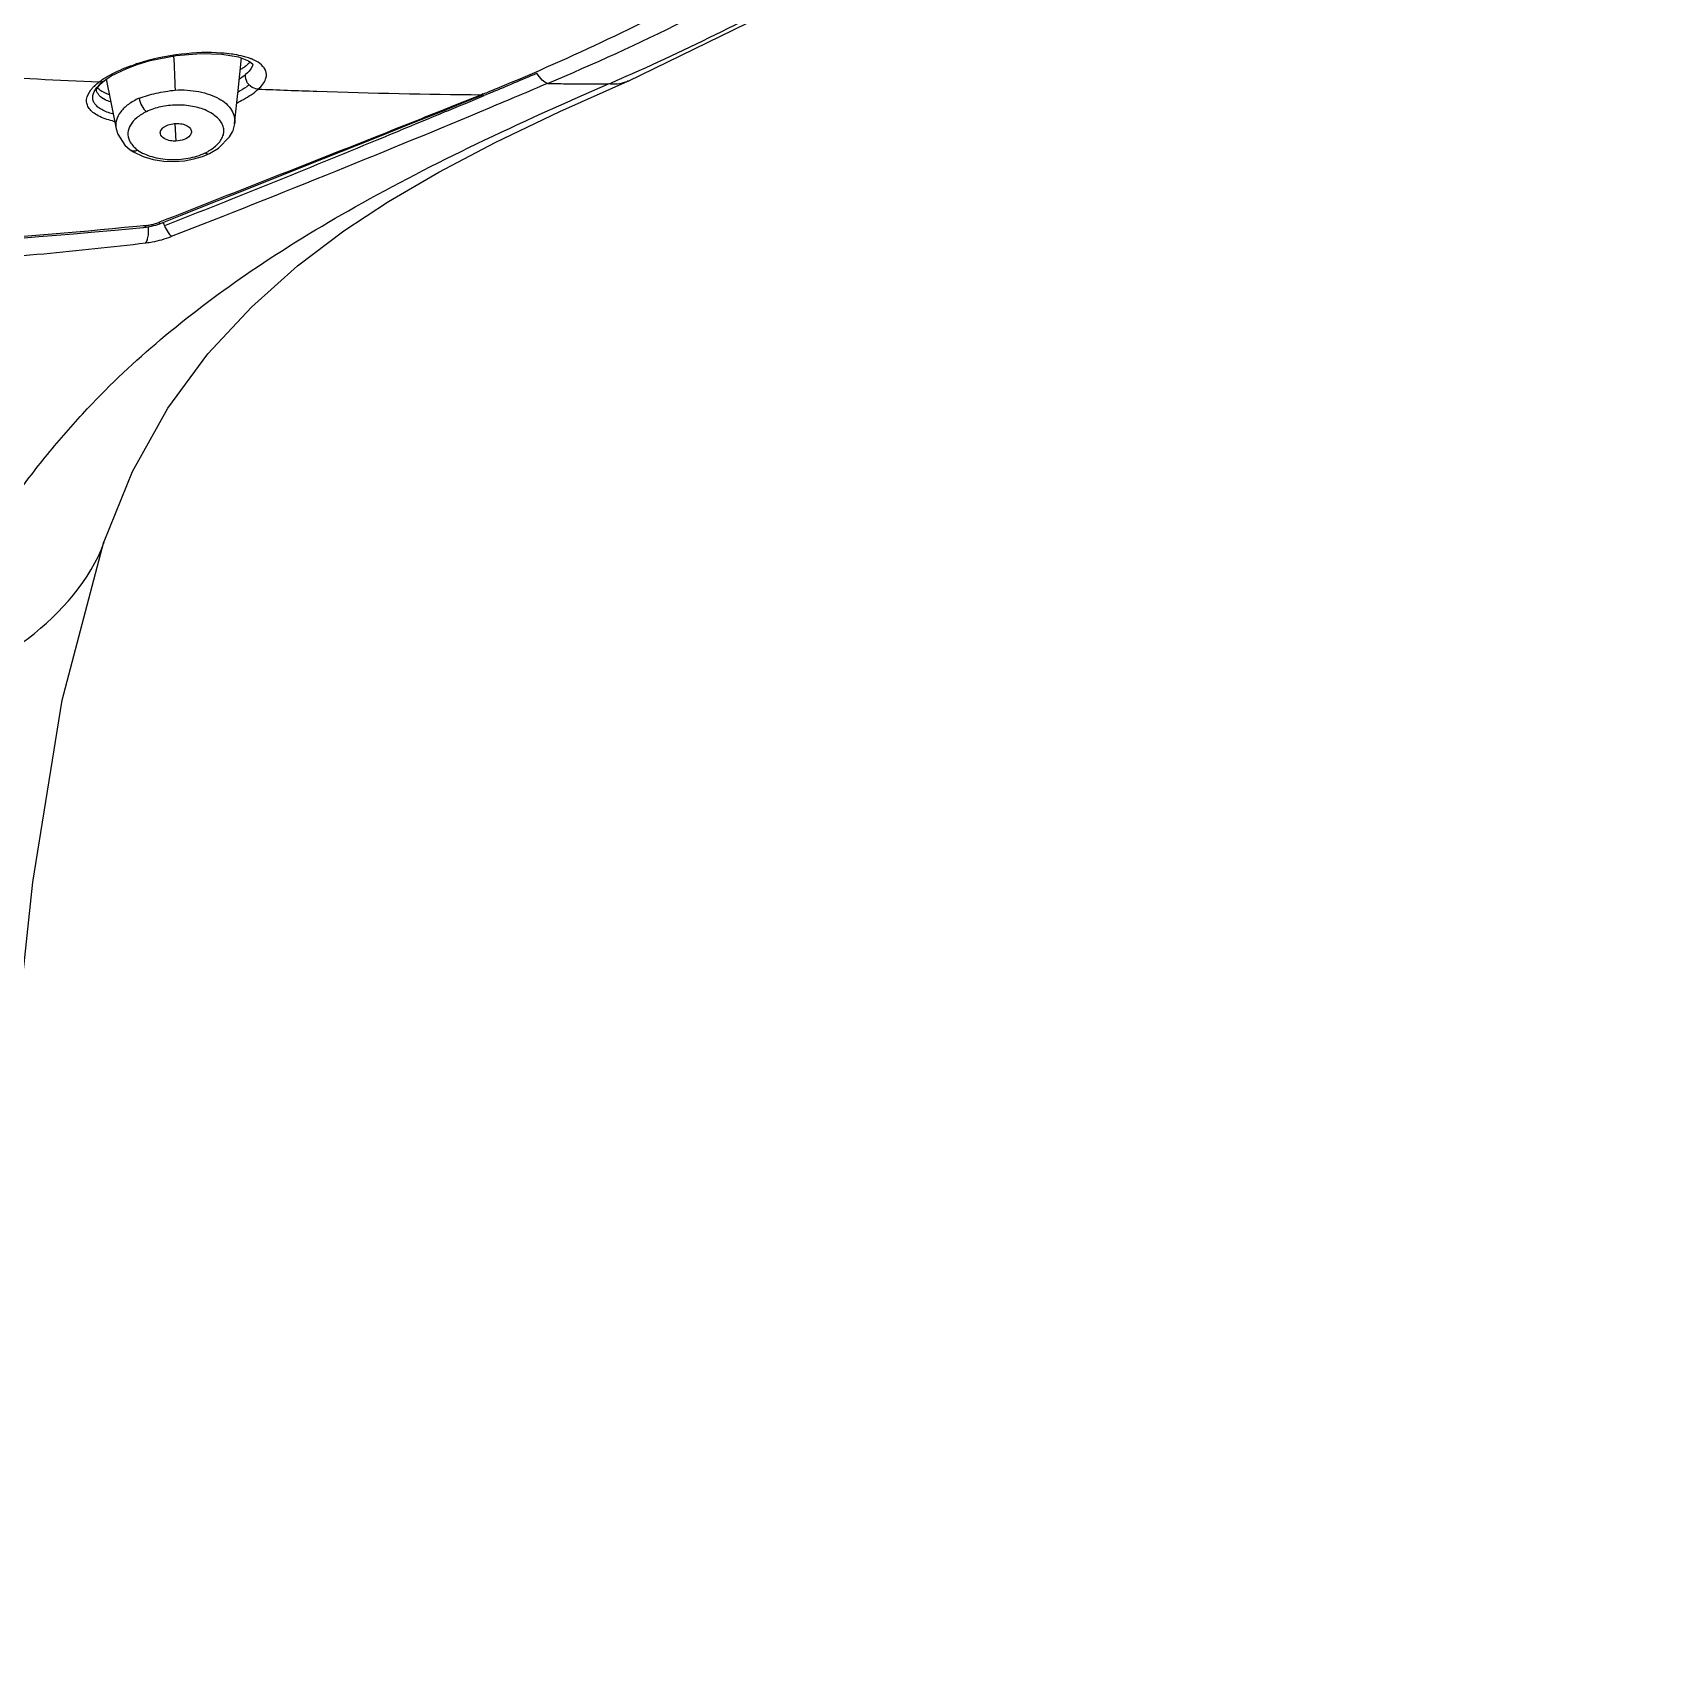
# Model space of a CAD drawing. Extents: x 0 to 1693, y 0 to 1240.
# Drawn here: x 810.4 to 852.19, y 546.67 to 588.23 of the extents above; entities that cross this region are included whole.
import ezdxf

# ---------------------------------------------------------------- set-up
doc = ezdxf.new("R2010")
doc.units = 0
doc.header["$LTSCALE"] = 40
doc.header["$MEASUREMENT"] = 0
doc.layers.add('DEF_LAYER_ASSEM_MEMBER', color=7, linetype='CONTINUOUS')

msp = doc.modelspace()

# ---------------------------------------------------------------- linework, layer by layer
at = {"layer": 'DEF_LAYER_ASSEM_MEMBER', "color": 7, "linetype": 'Continuous'}
for p, q in [((812.416, 587.118), (812.814, 587.314)), ((812.814, 587.314), (813.086, 587.414)), ((816.051, 587.423), (816.051, 587.423)), ((812.127, 586.899), (812.242, 587)), ((812.242, 587), (812.244, 587.002)), ((812.244, 587.002), (812.416, 587.118)), ((823.94, 586.204), (825.69, 586.983)), ((825.695, 586.985), (825.69, 586.983)), ((812.041, 586.748), (812.04, 586.751)), ((820.186, 585.92), (820.971, 586.235)), ((815.587, 585.885), (815.531, 585.685)), ((817.42, 584.816), (819.229, 585.538)), ((819.229, 585.538), (820.186, 585.92)), ((812.907, 585.225), (812.988, 585.172)), ((812.907, 585.225), (812.907, 585.224)), ((812.988, 585.172), (813.235, 585.053)), ((814.764, 585.05), (814.946, 585.125)), ((814.944, 585.124), (814.946, 585.125)), ((814.543, 584.986), (814.764, 585.05)), ((810.557, 582.991), (811.012, 583.029)), ((811.012, 583.029), (811.448, 583.066)), ((811.448, 583.066), (812, 583.114)), ((812, 583.114), (812.507, 583.16)), ((812.507, 583.16), (813.245, 583.229)), ((813.613, 583.304), (813.666, 583.323)), ((813.666, 583.323), (813.686, 583.331)), ((810.083, 582.953), (810.557, 582.991)), ((812.234, 575.149), (812.238, 575.16))]:
    msp.add_line(p, q, dxfattribs=at)
at = {"layer": 'DEF_LAYER_ASSEM_MEMBER', "color": 9, "linetype": 'Continuous'}
for p, q in [((813.084, 587.414), (813.045, 587.421)), ((813.086, 587.414), (813.084, 587.414)), ((812.224, 586.988), (812.242, 587)), ((821.925, 586.637), (821.25, 586.367)), ((821.975, 586.657), (821.925, 586.637)), ((821.982, 586.64), (821.925, 586.637)), ((821.982, 586.64), (821.982, 586.64)), ((822.139, 586.677), (821.994, 586.615)), ((822.204, 586.704), (822.139, 586.677)), ((820.964, 586.252), (820.917, 586.233)), ((820.971, 586.235), (820.917, 586.233)), ((821.25, 586.367), (820.964, 586.252)), ((821.038, 586.215), (820.989, 586.195)), ((814.054, 585.897), (814.078, 585.445)), ((813.24, 583.27), (813.073, 583.253)), ((813.315, 583.277), (813.24, 583.27)), ((813.671, 583.368), (813.638, 583.355)), ((813.638, 583.355), (813.686, 583.331))]:
    msp.add_line(p, q, dxfattribs=at)
at = {"layer": 'DEF_LAYER_ASSEM_MEMBER', "color": 7, "linetype": 'Continuous'}
for points in [[(825.695, 586.985), (831.122, 589.635), (835.999, 592.64), (840.175, 595.863), (843.762, 599.331), (846.725, 602.979), (849.065, 606.786), (850.785, 610.781), (851.843, 614.945), (852.19, 619.099)], [(813.084, 587.414), (813.418, 587.512), (814.084, 587.641), (814.723, 587.697), (815.261, 587.68), (815.688, 587.61), (815.947, 587.511), (816.046, 587.431), (816.05, 587.425)], [(815.588, 585.887), (815.676, 586.745), (815.762, 587.581)], [(812.041, 586.751), (812.045, 586.784), (812.127, 586.899)], [(812.29, 587.033), (812.407, 586.449), (812.543, 585.757)], [(820.972, 586.235), (821.297, 586.365), (821.982, 586.64)], [(812.238, 575.16), (812.964, 576.954), (813.871, 578.582), (814.897, 579.979), (816.018, 581.182), (817.201, 582.237), (818.394, 583.14), (819.537, 583.892), (820.833, 584.648), (822.276, 585.407), (823.94, 586.204)], [(812.544, 585.757), (812.585, 585.619), (812.771, 585.341), (812.907, 585.225)], [(814.944, 585.124), (815.17, 585.261), (815.458, 585.558), (815.53, 585.684)], [(813.235, 585.053), (813.495, 584.975), (813.765, 584.932), (814.035, 584.921), (814.296, 584.941), (814.543, 584.986)], [(813.687, 583.331), (814.195, 583.533), (814.943, 583.83), (815.732, 584.144), (817.42, 584.816)], [(813.244, 583.229), (813.269, 583.232), (813.311, 583.237), (813.357, 583.244)], [(813.357, 583.244), (813.405, 583.252), (813.455, 583.262)], [(813.455, 583.262), (813.507, 583.274), (813.56, 583.288), (813.613, 583.304)], [(806.685, 482.638), (806.779, 487.578), (806.95, 495.129), (807.149, 502.524), (807.371, 509.75), (807.614, 516.809), (807.875, 523.758), (808.152, 530.572), (808.439, 537.117), (808.734, 543.401), (809.048, 549.558), (809.412, 555.515), (809.85, 561.165), (810.406, 566.405), (811.158, 571.088), (812.231, 575.149)]]:
    msp.add_lwpolyline(points, dxfattribs=at)
at = {"layer": 'DEF_LAYER_ASSEM_MEMBER', "color": 9, "linetype": 'Continuous'}
for centre, radius, start, end in [((800.094, 640.812), 58.408, 292.38865, 298.49531), ((534.461, 574.997), 279.854, 2.40852, 2.58757), ((814.658, 582.573), 5.11, 108.0179, 108.3933), ((815.577, 586.456), 1.184, 64.2697, 67.1783), ((812.779, 586.043), 1.139, 133.1479, 136.3581), ((812.651, 586.338), 0.772, 138.3357, 141.363), ((813.028, 585.941), 1.32, 127.4984, 129.3197), ((800.309, 640.294), 57.847, 292.16193, 292.38724), ((605.358, 1102.097), 559.153, 292.8184, 292.94616), ((801.676, 641.455), 59.396, 293.32219, 293.79845), ((812.488, 586.459), 0.569, 146.5681, 148.4234), ((643.746, 1010.895), 460.202, 292.65911, 292.78816), ((800.348, 640.197), 57.743, 291.99564, 292.16192), ((812.971, 588.217), 2.314, 256.8978, 258.2327), ((813.201, 584.426), 1.154, 275.6583, 281.0303), ((813.184, 584.515), 1.245, 281.0232, 286.1344), ((813.17, 584.566), 1.298, 286.1273, 291.1393), ((816.504, 584.612), 3.031, 204.5165, 206.233)]:
    msp.add_arc(centre, radius, start, end, dxfattribs=at)
at = {"layer": 'DEF_LAYER_ASSEM_MEMBER', "color": 7, "linetype": 'Continuous'}
for centre, radius, start, end in [((815.47, 587.9), 0.664, 320.9575, 321.5069), ((812.339, 587.058), 0.364, 221.77, 223.5978), ((812.706, 587.71), 1.119, 250.765, 252.1123)]:
    msp.add_arc(centre, radius, start, end, dxfattribs=at)
at = {"layer": 'DEF_LAYER_ASSEM_MEMBER', "color": 9, "linetype": 'Continuous'}
for points, start_tangent, end_tangent in [([(825.644, 587.109), (830.831, 589.705), (835.485, 592.628), (839.497, 595.745), (842.788, 598.951), (845.402, 602.242), (847.414, 605.643), (848.889, 609.168), (849.822, 612.784), (850.187, 616.444), (849.957, 620.1), (849.132, 623.719), (847.718, 627.271), (845.726, 630.73), (843.183, 634.056), (836.595, 640.14)], (0.914971, 0.403519), (-0.800849, 0.598866)), ([(815.252, 587.708), (814.219, 587.676), (813.077, 587.432)], (-0.996594, 0.082461), (-0.950959, -0.309316)), ([(815.584, 587.668), (815.505, 587.68), (815.252, 587.708)], (-0.98674, 0.162311), (-0.996594, 0.082461)), ([(815.879, 587.603), (815.812, 587.621), (815.584, 587.668)], (-0.959636, 0.281244), (-0.98674, 0.162311)), ([(812.364, 587.131), (812.513, 587.209), (813.045, 587.421)], (0.871894, 0.489694), (0.949952, 0.312396)), ([(816.051, 587.423), (816.034, 587.358), (815.869, 587.152)], (-0.103378, -0.994642), (-0.760376, -0.649484)), ([(816.036, 587.547), (816, 587.562), (815.879, 587.603)], (-0.921549, 0.388262), (-0.959636, 0.281244)), ([(816.196, 586.781), (816.313, 586.909), (816.384, 587.032), (816.406, 587.14), (816.388, 587.236), (816.28, 587.4), (816.091, 587.523)], (0.734453, 0.67866), (-0.900657, 0.434531)), ([(807.037, 570.797), (808.415, 573.84), (809.188, 575.176), (810.026, 576.419), (810.963, 577.617), (811.926, 578.698), (813.806, 580.449), (816.013, 582.109), (818.682, 583.753), (821.805, 585.374), (825.191, 586.912)], (0.35577, 0.934573), (0.918294, 0.3959)), ([(807.854, 587.172), (808.937, 587.119), (812.108, 586.964)], (0.998796, -0.049058), (0.998823, -0.048497)), ([(811.894, 586.759), (811.955, 586.829)], (0.612153, 0.790739), (0.689544, 0.724244)), ([(812, 586.874), (812.025, 586.896), (812.108, 586.965)], (0.729026, 0.684486), (0.790996, 0.611821)), ([(812.013, 586.773), (812.048, 586.82)], (0.550794, 0.834642), (0.623932, 0.781479)), ([(812.074, 586.851), (812.1, 586.879), (812.191, 586.962)], (0.664339, 0.747432), (0.77347, 0.633832)), ([(812.108, 586.965), (812.166, 587.008), (812.364, 587.131)], (0.797075, 0.60388), (0.871894, 0.489694)), ([(812.108, 586.965), (812.14, 586.965), (812.224, 586.988)], (0.998396, -0.05662), (0.873653, 0.48655)), ([(815.956, 586.89), (815.897, 586.843), (815.676, 586.702)], (-0.766253, -0.64254), (-0.87154, -0.490324)), ([(815.956, 586.89), (815.912, 586.95), (815.869, 587.152)], (-0.677636, 0.735398), (0.16732, 0.985903)), ([(816.196, 586.781), (816.135, 586.788), (815.956, 586.89)], (-0.999766, 0.021635), (-0.677636, 0.735398)), ([(823.627, 586.926), (822.128, 586.294)], (-0.921472, -0.388444), (-0.921667, -0.387983)), ([(823.627, 586.926), (823.491, 587.008), (823.353, 587.189)], (-0.982526, 0.186127), (-0.495593, 0.868555)), ([(823.627, 586.926), (824.09, 586.919), (825.191, 586.912)], (0.99986, -0.016757), (1, 0.000586)), ([(825.69, 586.983), (825.565, 586.939), (825.191, 586.912)], (-0.918049, -0.396467), (-0.991625, 0.129149)), ([(812.447, 585.964), (812.078, 586.096), (811.946, 586.184), (811.851, 586.285), (811.797, 586.395), (811.786, 586.512), (811.894, 586.759)], (-0.973931, 0.226844), (0.612153, 0.790739)), ([(812.451, 586.146), (812.172, 586.255), (811.999, 586.4), (811.955, 586.484), (811.942, 586.572), (812.003, 586.757)], (-0.966812, 0.25549), (0.523481, 0.852037)), ([(815.65, 586.432), (815.813, 586.516), (816.196, 586.781)], (0.901032, 0.433753), (0.737615, 0.675221)), ([(816.196, 586.781), (817.702, 586.726), (821.925, 586.637)], (0.999247, -0.038793), (0.999988, -0.004987)), ([(820.917, 586.233), (819.156, 585.53), (813.671, 583.368)], (-0.927745, -0.373215), (-0.929684, -0.368357)), ([(820.989, 586.195), (819.238, 585.468), (813.785, 583.272)], (-0.922861, -0.385133), (-0.931696, -0.363239)), ([(822.128, 586.294), (818.181, 584.668), (813.959, 582.993)], (-0.921667, -0.387983), (-0.93282, -0.360341)), ([(812.907, 585.224), (812.993, 585.195), (813.095, 585.216)], (0.813299, -0.581847), (0.907412, 0.420243)), ([(813.095, 585.216), (813.458, 585.047), (813.915, 584.972), (814.397, 585.007), (814.832, 585.142)], (0.813702, -0.581282), (0.904945, 0.42553)), ([(814.832, 585.142), (814.862, 585.125), (814.944, 585.124)], (0.818369, -0.574693), (0.902463, 0.430767)), ([(813.073, 583.253), (803.109, 582.563), (792.69, 582.339)], (-0.995173, -0.098136), (-1, 0.000382)), ([(813.315, 583.277), (813.3, 583.257), (813.245, 583.229)], (-0.537881, -0.843021), (-0.995181, -0.098056)), ([(813.309, 582.831), (813.353, 582.933), (813.375, 583.076)], (0.592348, 0.805682), (0.067924, 0.99769)), ([(813.375, 583.076), (813.375, 583.247)], (0.067924, 0.99769), (-0.067412, 0.997725)), ([(813.785, 583.272), (813.879, 583.098), (813.959, 582.993)], (0.441312, -0.897354), (0.755827, -0.654772)), ([(792.69, 581.823), (798.33, 581.873), (800.969, 581.943), (802.173, 581.988), (803.319, 582.039), (805.473, 582.152), (807.861, 582.318), (810.683, 582.553), (813.309, 582.831)], (0.999993, 0.003768), (0.992521, 0.122071)), ([(813.309, 582.831), (813.471, 582.855), (813.959, 582.993)], (0.993049, 0.117701), (0.934889, 0.354941)), ([(807.037, 570.797), (808.779, 571.672), (810.29, 572.675), (812.234, 575.149)], (0.913789, 0.406188), (0.326328, 0.945257))]:
    msp.add_spline(points, degree=3, dxfattribs=dict(at, start_tangent=start_tangent, end_tangent=end_tangent))
at = {"layer": 'DEF_LAYER_ASSEM_MEMBER', "color": 7, "linetype": 'Continuous'}
for points, start_tangent, end_tangent in [([(823.627, 586.926), (830.501, 590.356), (836.367, 594.376), (841.143, 598.88), (844.743, 603.762), (847.094, 608.918), (848.152, 614.251), (847.877, 619.667), (846.233, 625.072)], (0.921472, 0.388444), (-0.399831, 0.916589)), ([(815.86, 587.361), (815.769, 587.302), (815.735, 587.284)], (-0.798511, -0.60198), (-0.885839, -0.463993)), ([(815.985, 587.482), (815.958, 587.451), (815.86, 587.361)], (-0.629886, -0.776687), (-0.798511, -0.60198)), ([(812.075, 586.807), (812.124, 586.763), (812.337, 586.653)], (0.689496, -0.72429), (0.944125, -0.329588)), ([(815.869, 587.152), (815.835, 587.124), (815.715, 587.038)], (-0.760376, -0.649484), (-0.836941, -0.547293)), ([(812.397, 586.45), (812.258, 586.509), (812.11, 586.618), (812.041, 586.748)], (-0.947374, 0.320128), (-0.20042, 0.97971)), ([(813.132, 586.546), (812.858, 586.385), (812.66, 586.194), (812.551, 585.981), (812.544, 585.757)], (-0.907093, -0.420931), (0.190866, -0.981616)), ([(813.132, 586.543), (813.571, 586.676), (814.058, 586.757)], (0.923719, 0.383071), (0.992396, 0.12309)), ([(813.132, 586.543), (813.202, 586.349), (813.324, 586.201)], (0.137306, -0.990529), (0.818394, -0.574658)), ([(815.13, 585.345), (815.226, 585.459), (815.288, 585.58), (815.311, 585.701), (815.294, 585.818), (815.238, 585.933), (815.145, 586.043), (814.87, 586.226), (814.506, 586.337), (814.098, 586.371), (813.688, 586.324), (813.324, 586.201)], (0.714831, 0.699297), (-0.899415, -0.437095)), ([(814.058, 586.757), (814.67, 586.715), (814.946, 586.64), (815.187, 586.535), (815.509, 586.24), (815.578, 586.067), (815.588, 585.884)], (0.999003, 0.044645), (-0.099207, -0.995067)), ([(813.324, 586.201), (813.073, 586.044), (812.91, 585.857), (812.846, 585.655), (812.887, 585.454)], (-0.904787, -0.425864), (0.426165, -0.904646)), ([(813.681, 585.633), (813.697, 585.728), (813.78, 585.813), (813.915, 585.874), (814.078, 585.899)], (-0.196456, 0.980513), (0.999449, 0.0332)), ([(814.078, 585.445), (813.936, 585.455), (813.681, 585.633)], (-0.999449, -0.0332), (-0.196456, 0.980513)), ([(814.078, 585.899), (814.236, 585.885), (814.369, 585.837), (814.453, 585.762), (814.477, 585.672)], (0.999449, 0.0332), (-0.098634, -0.995124)), ([(814.477, 585.672), (814.44, 585.588), (814.293, 585.488), (814.078, 585.445)], (-0.098634, -0.995124), (-0.999449, -0.0332)), ([(812.887, 585.454), (812.906, 585.418), (812.985, 585.313)], (0.426165, -0.904646), (0.681785, -0.731553)), ([(812.985, 585.313), (813.009, 585.288), (813.095, 585.216)], (0.681785, -0.731553), (0.809532, -0.587076)), ([(814.832, 585.142), (814.876, 585.165), (814.997, 585.237)], (0.897424, 0.441168), (0.82759, 0.561333)), ([(814.997, 585.237), (815.13, 585.345)], (0.82759, 0.561333), (0.714831, 0.699297))]:
    msp.add_spline(points, degree=3, dxfattribs=dict(at, start_tangent=start_tangent, end_tangent=end_tangent))

doc.saveas('drawing.dxf')
